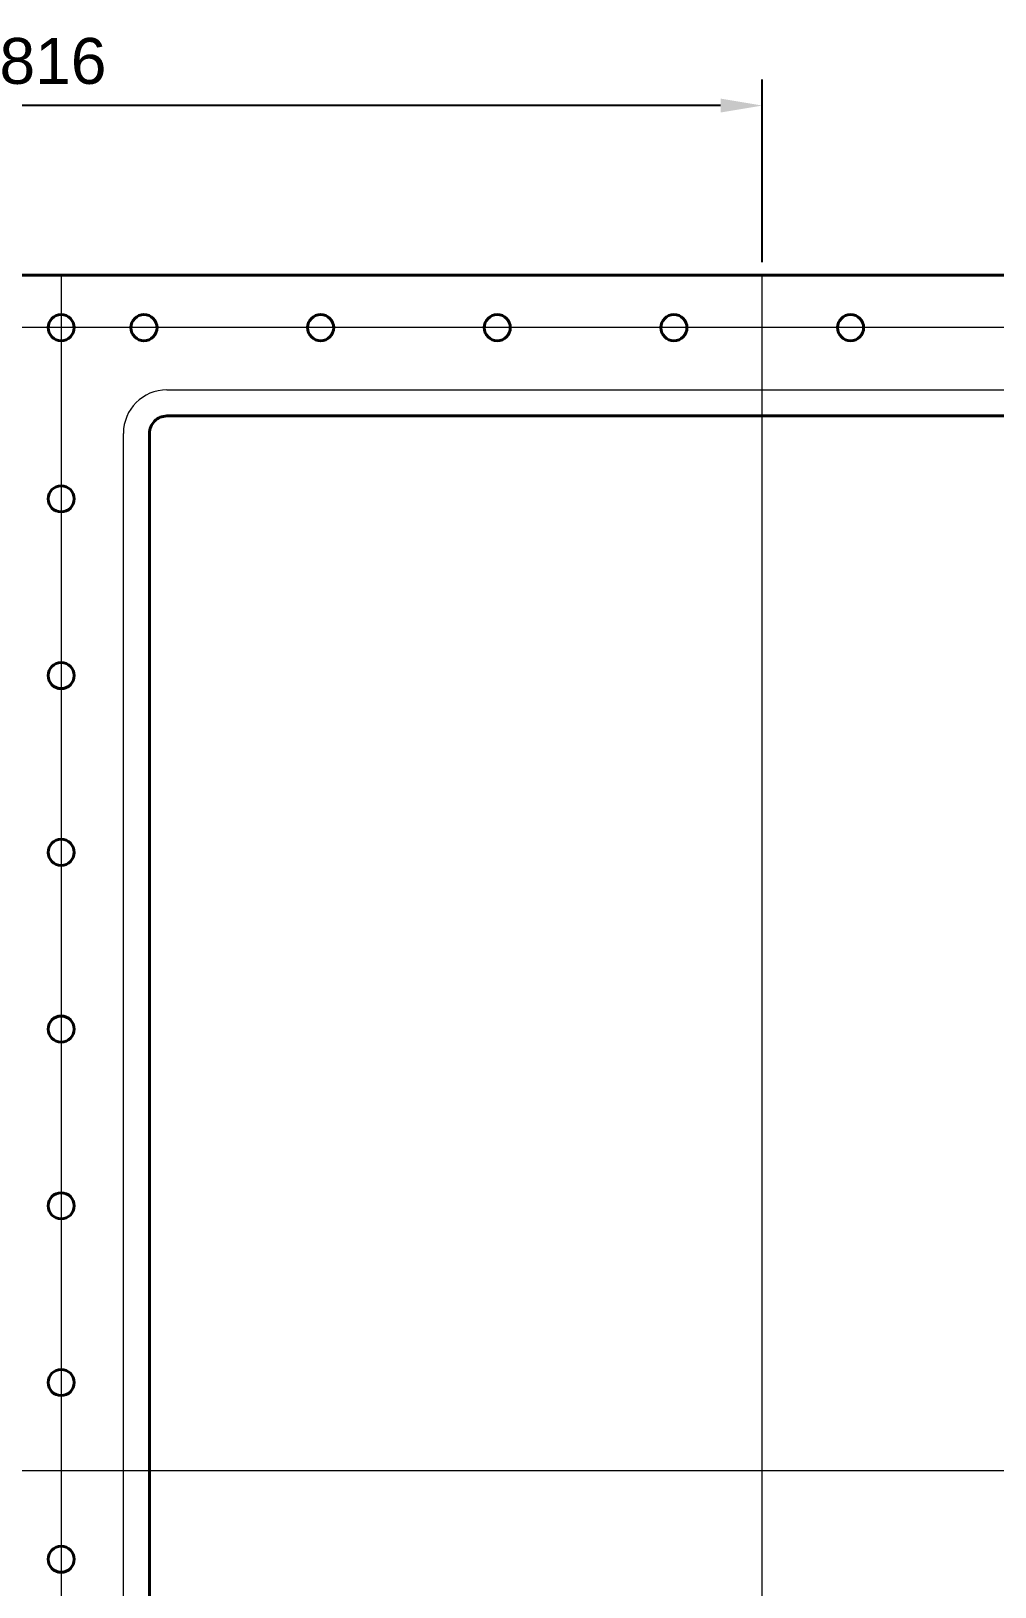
# Model space of a CAD drawing. Header units: millimetres. Extents: x 3074 to 13510, y 1436 to 24693.
# Drawn here: x 9708 to 10263, y 23671 to 24566 of the extents above; entities that cross this region are included whole.
import ezdxf

# ---------------------------------------------------------------- set-up
doc = ezdxf.new("R2010")
doc.units = ezdxf.units.MM
doc.set_wipeout_variables(frame=1)
doc.linetypes.add('CENTER', pattern=[2, 1.25, -0.25, 0.25, -0.25])
doc.layers.add('IA-ACHU', color=1, linetype='Continuous')
doc.layers.add('IA-EJES', color=4, linetype='CENTER')
doc.layers.add('IA-DIBUJO', color=3, linetype='Continuous', lineweight=40)
doc.layers.add('IA-TRAZ', color=8, linetype='Continuous', lineweight=5)
doc.styles.add('ARIAL', font='arial.ttf')
doc.dimstyles.new('COT_12', dxfattribs={"dimscale": 12, "dimtxt": 2.2, "dimasz": 2, "dimexe": 1.25, "dimexo": 0.625, "dimgap": 1, "dimtad": 1, "dimdec": 1, "dimdsep": 46, "dimtxsty": 'ARIAL', "dimcen": 2, "dimclrd": 256, "dimclre": 256, "dimclrt": 2, "dimadec": 0, "dimazin": 0, "dimtm": 1e-09, "dimtfac": 1, "dimtdec": 1, "dimtmove": 0, "dimatfit": 3, "dimfxl": 1, "dimarcsym": 0})

# ---------------------------------------------------------------- blocks, each defined once
blk = doc.blocks.new('*D42')
at = {"layer": 'Defpoints', "color": 0, "transparency": 16777216}
for p in [(9313.09, 24522.79), (10128.95, 24425.28), (9313.09, 23977.18)]:
    blk.add_point(p, dxfattribs=at)
at = {"layer": 'IA-TRAZ', "lineweight": -2, "transparency": 16777216}
for p, q in [((9313.09, 23984.68), (9313.09, 24537.79)), ((10128.95, 24432.78), (10128.95, 24537.79)), ((10104.95, 24522.79), (9337.09, 24522.79))]:
    blk.add_line(p, q, dxfattribs=at)
at = {"layer": 'IA-TRAZ', "transparency": 16777216}
for points in [[(9337.09, 24526.79), (9337.09, 24518.79), (9313.09, 24522.79)], [(10104.95, 24526.79), (10104.95, 24518.79), (10128.95, 24522.79)]]:
    blk.add_solid(points, dxfattribs=at)
at = {"layer": 'IA-TRAZ', "color": 2, "transparency": 16777216, "insert": (9721.02, 24548.27), "char_height": 26.4, "attachment_point": 5, "style": 'ARIAL'}
blk.add_mtext('816', dxfattribs=at)
blk = doc.blocks.new('A$Cea8c4245')
at = {"layer": 'IA-DIBUJO'}
for p, q in [((-594.54, 4), (-596.5, 2.87)), ((-596.5, 2.87), (-596.5, -2.87)), ((-594.54, 4), (-594.54, -4)), ((-542.53, 4), (-594.54, 4)), ((-540.56, 6.35), (-542.53, 5.22)), ((-542.53, 5.22), (-542.53, 4)), ((-542.53, 5.22), (-542.53, -5.22)), ((-540.56, 6.35), (-540.56, -6.35)), ((374.54, 6.35), (-540.56, 6.35)), ((374.54, 6.35), (374.54, -6.35)), ((376.5, 5.22), (374.54, 6.35)), ((376.5, -5.22), (376.5, 5.22)), ((-596.5, -2.87), (-594.54, -4)), ((-594.54, -4), (-542.53, -4)), ((-542.53, -4), (-542.53, -5.22)), ((-542.53, -5.22), (-540.56, -6.35)), ((-540.56, -6.35), (374.54, -6.35)), ((374.54, -6.35), (376.5, -5.22))]:
    blk.add_line(p, q, dxfattribs=at)
for centre in [(-300, 0), (-180, 0), (-60, 0), (60, 0), (180, 0), (300, 0)]:
    blk.add_circle(centre, 3.5, dxfattribs=at)
at = {"layer": 'IA-EJES', "ltscale": 5}
for p, q in [((-300, -21.81), (-300, 21.81)), ((-180, -21.81), (-180, 21.81)), ((-60, -21.81), (-60, 21.81)), ((60, -21.81), (60, 21.81)), ((180, -21.81), (180, 21.81)), ((300, -21.81), (300, 21.81)), ((-278.19, 0), (-321.81, 0)), ((-158.19, 0), (-201.81, 0)), ((-38.19, 0), (-81.81, 0)), ((81.81, 0), (38.19, 0)), ((201.81, 0), (158.19, 0)), ((321.81, 0), (278.19, 0))]:
    blk.add_line(p, q, dxfattribs=at)
blk = doc.blocks.new('A$C96986caa')
at = {"layer": 'IA-DIBUJO'}
for centre in [(-300, 0), (-180, 0), (-60, 0), (60, 0), (180, 0), (300, 0)]:
    blk.add_circle(centre, 3.5, dxfattribs=at)
at = {"layer": 'IA-EJES', "ltscale": 5}
for p, q in [((-300, 21.81), (-300, -21.81)), ((-180, 21.81), (-180, -21.81)), ((-60, 21.81), (-60, -21.81)), ((60, 21.81), (60, -21.81)), ((180, 21.81), (180, -21.81)), ((300, 21.81), (300, -21.81)), ((-278.19, 0), (-321.81, 0)), ((-158.19, 0), (-201.81, 0)), ((-38.19, 0), (-81.81, 0)), ((81.81, 0), (38.19, 0)), ((201.81, 0), (158.19, 0)), ((321.81, 0), (278.19, 0))]:
    blk.add_line(p, q, dxfattribs=at)
at = {"layer": 'IA-TRAZ'}
for p, q in [((-531.6, -6.35), (-531.6, 6.35)), ((374.47, -6.35), (374.47, 6.35))]:
    blk.add_line(p, q, dxfattribs=at)
blk.add_lwpolyline([(374.47, 6.35), (376.44, 5.22), (376.44, -5.22), (374.47, -6.35), (-531.6, -6.35), (-533.56, -5.22), (-533.56, 5.22), (-531.6, 6.35), (374.47, 6.35)], dxfattribs=at)
blk = doc.blocks.new('Hex Head Screw - 10 mm top')
at = {"color": 0, "linetype": 'Continuous'}
for p, q in [((-7.9, 4.5), (0, 9.1)), ((-7.9, -4.5), (-7.9, 4.5)), ((7.9, 4.5), (0, 9.1)), ((7.9, -4.5), (7.9, 4.5)), ((-7.9, -4.5), (0, -9.1)), ((7.9, -4.5), (0, -9.1))]:
    blk.add_line(p, q, dxfattribs=at)
blk.add_circle((0, 0), 7.87, dxfattribs=at)
blk = doc.blocks.new('A$C8bdcb2c4')
at = {"layer": 'IA-DIBUJO'}
for centre in [(-403.225, 657.225), (-355.6, 657.225), (-254, 657.225), (-152.4, 657.225), (-50.8, 657.225), (50.8, 657.225), (-403.225, 558.8), (-403.225, 457.2), (-403.225, 355.6), (-403.225, 254), (-403.225, 152.4), (-403.225, 50.8), (-403.225, -50.8)]:
    blk.add_circle(centre, 7.5, dxfattribs=at)

msp = doc.modelspace()

# ---------------------------------------------------------------- linework, layer by layer
at = {"layer": 'IA-TRAZ'}
for p, q in [((9722.51, 24296.4), (9722.51, 24298.15)), ((9722.51, 24288.39), (9722.51, 24296.4)), ((9722.51, 24286.64), (9722.51, 24288.39)), ((9722.51, 24201.4), (9722.51, 24203.15)), ((9722.51, 24193.39), (9722.51, 24201.4)), ((9722.51, 24191.64), (9722.51, 24193.39)), ((9722.51, 24127.4), (9722.51, 24129.15)), ((9722.51, 24119.39), (9722.51, 24127.4)), ((9722.51, 24117.64), (9722.51, 24119.39)), ((9722.51, 24032.4), (9722.51, 24034.15)), ((9722.51, 24024.39), (9722.51, 24032.4)), ((9722.51, 24022.64), (9722.51, 24024.39)), ((9722.51, 23958.4), (9722.51, 23960.15)), ((9722.51, 23950.39), (9722.51, 23958.4)), ((9722.51, 23948.64), (9722.51, 23950.39)), ((9722.51, 23863.4), (9722.51, 23865.15)), ((9722.51, 23855.39), (9722.51, 23863.4)), ((9722.51, 23853.64), (9722.51, 23855.39)), ((9722.51, 23789.4), (9722.51, 23791.15)), ((9722.51, 23781.39), (9722.51, 23789.4)), ((9722.51, 23779.64), (9722.51, 23781.39)), ((9722.51, 23694.4), (9722.51, 23696.15)), ((9722.51, 23686.39), (9722.51, 23694.4)), ((9722.51, 23684.64), (9722.51, 23686.39))]:
    msp.add_line(p, q, dxfattribs=at)
for centre, radius, start, end in [((9725.81, 24298.15), 3.3, 148.05067, 211.94933), ((9738.81, 24292.39), 16.3, 165.77375, 194.22625), ((9725.81, 24286.64), 3.3, 148.05067, 211.94933), ((9725.81, 24203.15), 3.3, 148.05067, 211.94933), ((9738.81, 24197.39), 16.3, 165.77375, 194.22625), ((9725.81, 24191.64), 3.3, 148.05067, 211.94933), ((9725.81, 24129.15), 3.3, 148.05067, 211.94933), ((9738.81, 24123.39), 16.3, 165.77375, 194.22625), ((9725.81, 24117.64), 3.3, 148.05067, 211.94933), ((9725.81, 24034.15), 3.3, 148.05067, 211.94933), ((9738.81, 24028.39), 16.3, 165.77375, 194.22625), ((9725.81, 24022.64), 3.3, 148.05067, 211.94933), ((9725.81, 23960.15), 3.3, 148.05067, 211.94933), ((9738.81, 23954.39), 16.3, 165.77375, 194.22625), ((9725.81, 23948.64), 3.3, 148.05067, 211.94933), ((9725.81, 23865.15), 3.3, 148.05067, 211.94933), ((9738.81, 23859.39), 16.3, 165.77375, 194.22625), ((9725.81, 23853.64), 3.3, 148.05067, 211.94933), ((9725.81, 23791.15), 3.3, 148.05067, 211.94933), ((9738.81, 23785.39), 16.3, 165.77375, 194.22625), ((9725.81, 23779.64), 3.3, 148.05067, 211.94933), ((9725.81, 23696.15), 3.3, 148.05067, 211.94933), ((9738.81, 23690.39), 16.3, 165.77375, 194.22625), ((9725.81, 23684.64), 3.3, 148.05067, 211.94933)]:
    msp.add_arc(centre, radius, start, end, dxfattribs=at)

# ---------------------------------------------------------------- block references
msp.add_blockref('A$Cea8c4245', (10128.95, 23906.89), dxfattribs=at)

# ---------------------------------------------------------------- wipeouts: each hides what was drawn before it
for points in [[(9729.51, 24185.89), (9741.51, 24185.89), (9741.51, 24208.39), (9761.51, 24208.39), (9761.51, 24212.8), (9762.55, 24213.66), (9762.93, 24214.76), (9762.93, 24224.89), (9782.51, 24224.89), (9782.51, 24264.89), (9762.93, 24264.89), (9762.93, 24275.03), (9762.38, 24276.31), (9761.51, 24276.99), (9761.51, 24281.39), (9741.51, 24281.39), (9741.51, 24303.89), (9729.51, 24303.89)], [(9729.51, 24016.89), (9741.51, 24016.89), (9741.51, 24039.39), (9761.51, 24039.39), (9761.51, 24043.8), (9762.55, 24044.66), (9762.93, 24045.76), (9762.93, 24055.89), (9782.51, 24055.89), (9782.51, 24095.89), (9762.93, 24095.89), (9762.93, 24106.03), (9762.38, 24107.31), (9761.51, 24107.99), (9761.51, 24112.39), (9741.51, 24112.39), (9741.51, 24134.89), (9729.51, 24134.89)], [(9729.51, 23678.89), (9741.51, 23678.89), (9741.51, 23701.39), (9761.51, 23701.39), (9761.51, 23705.8), (9762.55, 23706.66), (9762.93, 23707.76), (9762.93, 23717.89), (9782.51, 23717.89), (9782.51, 23757.89), (9762.93, 23757.89), (9762.93, 23768.03), (9762.38, 23769.31), (9761.51, 23769.99), (9761.51, 23774.39), (9741.51, 23774.39), (9741.51, 23796.89), (9729.51, 23796.89)]]:
    msp.add_wipeout(points)

# ---------------------------------------------------------------- next in the draw order: hatches: boundary and pattern name
at = {"layer": 'IA-ACHU'}
h = msp.add_hatch(dxfattribs=at)
h.set_pattern_fill('ANSI31', color=256, angle=90)
h.set_pattern_definition([(135, (9796.682, 21954.1955), (-2.245064, -2.245064), [])])
h.paths.add_polyline_path([(9741.51, 24281.39), (9741.51, 24287.89), (9729.51, 24287.89), (9729.51, 24255.39), (9734.22, 24255.38), (9734.22, 24257.74), (9741.5, 24257.74), (9741.5, 24255.4), (9759.4, 24255.4), (9759.4, 24269.89), (9759.4, 24276.99), (9761.51, 24276.99), (9761.51, 24281.39)])
h.paths.add_polyline_path([(9762.93, 24264.89), (9762.93, 24255.4), (9782.51, 24255.39), (9782.51, 24264.89)])
h.paths.add_polyline_path([(9762.93, 24234.39), (9762.93, 24224.89), (9782.51, 24224.89), (9782.51, 24234.39)])
h.paths.add_polyline_path([(9741.5, 24234.38), (9741.5, 24232.04), (9734.22, 24232.04), (9734.22, 24234.38), (9729.51, 24234.39), (9729.51, 24201.89), (9741.51, 24201.89), (9741.51, 24208.39), (9761.51, 24208.39), (9761.51, 24212.8), (9759.4, 24212.8), (9759.4, 24219.89), (9759.4, 24234.39)])
h.paths.add_polyline_path([(9729.51, 24192.89), (9729.51, 24185.89), (9741.51, 24185.89), (9741.51, 24192.89)])
h.paths.add_polyline_path([(9729.51, 24303.89), (9729.51, 24296.89), (9741.51, 24296.89), (9741.51, 24303.89)])
h = msp.add_hatch(dxfattribs=at)
h.set_pattern_fill('ANSI31', color=256, angle=90)
h.set_pattern_definition([(135, (9796.682, 21785.1955), (-2.245064, -2.245064), [])])
h.paths.add_polyline_path([(9741.51, 24112.39), (9741.51, 24118.89), (9729.51, 24118.89), (9729.51, 24086.39), (9734.22, 24086.38), (9734.22, 24088.74), (9741.5, 24088.74), (9741.5, 24086.4), (9759.4, 24086.4), (9759.4, 24100.89), (9759.4, 24107.99), (9761.51, 24107.99), (9761.51, 24112.39)])
h.paths.add_polyline_path([(9762.93, 24095.89), (9762.93, 24086.4), (9782.51, 24086.39), (9782.51, 24095.89)])
h.paths.add_polyline_path([(9762.93, 24065.39), (9762.93, 24055.89), (9782.51, 24055.89), (9782.51, 24065.39)])
h.paths.add_polyline_path([(9741.5, 24065.38), (9741.5, 24063.04), (9734.22, 24063.04), (9734.22, 24065.38), (9729.51, 24065.39), (9729.51, 24032.89), (9741.51, 24032.89), (9741.51, 24039.39), (9761.51, 24039.39), (9761.51, 24043.8), (9759.4, 24043.8), (9759.4, 24050.89), (9759.4, 24065.39)])
h.paths.add_polyline_path([(9729.51, 24023.89), (9729.51, 24016.89), (9741.51, 24016.89), (9741.51, 24023.89)])
h.paths.add_polyline_path([(9729.51, 24134.89), (9729.51, 24127.89), (9741.51, 24127.89), (9741.51, 24134.89)])
h = msp.add_hatch(dxfattribs=at)
h.set_pattern_fill('ANSI31', color=256, angle=90)
h.set_pattern_definition([(135, (9796.682, 21447.1955), (-2.245064, -2.245064), [])])
h.paths.add_polyline_path([(9741.51, 23774.39), (9741.51, 23780.89), (9729.51, 23780.89), (9729.51, 23748.39), (9734.22, 23748.38), (9734.22, 23750.74), (9741.5, 23750.74), (9741.5, 23748.4), (9759.4, 23748.4), (9759.4, 23762.89), (9759.4, 23769.99), (9761.51, 23769.99), (9761.51, 23774.39)])
h.paths.add_polyline_path([(9762.93, 23757.89), (9762.93, 23748.4), (9782.51, 23748.39), (9782.51, 23757.89)])
h.paths.add_polyline_path([(9762.93, 23727.39), (9762.93, 23717.89), (9782.51, 23717.89), (9782.51, 23727.39)])
h.paths.add_polyline_path([(9741.5, 23727.38), (9741.5, 23725.04), (9734.22, 23725.04), (9734.22, 23727.38), (9729.51, 23727.39), (9729.51, 23694.89), (9741.51, 23694.89), (9741.51, 23701.39), (9761.51, 23701.39), (9761.51, 23705.8), (9759.4, 23705.8), (9759.4, 23712.89), (9759.4, 23727.39)])
h.paths.add_polyline_path([(9729.51, 23685.89), (9729.51, 23678.89), (9741.51, 23678.89), (9741.51, 23685.89)])
h.paths.add_polyline_path([(9729.51, 23796.89), (9729.51, 23789.89), (9741.51, 23789.89), (9741.51, 23796.89)])

# ---------------------------------------------------------------- next in the draw order: linework, layer by layer
at = {"layer": 'IA-DIBUJO'}
for p, q in [((9729.51, 24185.89), (9729.51, 24303.89)), ((9729.51, 24303.89), (9741.51, 24303.89)), ((9741.51, 24303.89), (9741.51, 24281.39)), ((9741.51, 24296.89), (9729.51, 24296.89)), ((9729.51, 24287.89), (9741.51, 24287.89)), ((9761.51, 24281.39), (9741.51, 24281.39)), ((9759.4, 24269.89), (9759.4, 24276.99)), ((9761.51, 24276.99), (9759.4, 24276.99)), ((9761.51, 24281.39), (9761.51, 24276.99)), ((9761.51, 24269.89), (9759.4, 24269.89)), ((9761.51, 24264.89), (9761.51, 24269.89)), ((9782.51, 24264.89), (9761.51, 24264.89)), ((9782.51, 24264.89), (9782.51, 24224.89)), ((9761.51, 24219.89), (9759.4, 24219.89)), ((9759.4, 24219.89), (9759.4, 24212.8)), ((9782.51, 24224.89), (9761.51, 24224.89)), ((9761.51, 24224.89), (9761.51, 24219.89)), ((9761.51, 24212.8), (9759.4, 24212.8)), ((9761.51, 24208.39), (9761.51, 24212.8)), ((9741.51, 24185.89), (9741.51, 24208.39)), ((9761.51, 24208.39), (9741.51, 24208.39)), ((9729.51, 24201.89), (9741.51, 24201.89)), ((9741.51, 24192.89), (9729.51, 24192.89)), ((9729.51, 24185.89), (9741.51, 24185.89)), ((9729.51, 24016.89), (9729.51, 24134.89)), ((9729.51, 24134.89), (9741.51, 24134.89)), ((9741.51, 24134.89), (9741.51, 24112.39)), ((9741.51, 24127.89), (9729.51, 24127.89)), ((9729.51, 24118.89), (9741.51, 24118.89)), ((9761.51, 24112.39), (9741.51, 24112.39)), ((9759.4, 24100.89), (9759.4, 24107.99)), ((9761.51, 24107.99), (9759.4, 24107.99)), ((9761.51, 24112.39), (9761.51, 24107.99)), ((9761.51, 24100.89), (9759.4, 24100.89)), ((9761.51, 24095.89), (9761.51, 24100.89)), ((9782.51, 24095.89), (9761.51, 24095.89)), ((9782.51, 24095.89), (9782.51, 24055.89)), ((9761.51, 24050.89), (9759.4, 24050.89)), ((9759.4, 24050.89), (9759.4, 24043.8)), ((9782.51, 24055.89), (9761.51, 24055.89)), ((9761.51, 24055.89), (9761.51, 24050.89)), ((9761.51, 24043.8), (9759.4, 24043.8)), ((9761.51, 24039.39), (9761.51, 24043.8)), ((9729.51, 24032.89), (9741.51, 24032.89)), ((9741.51, 24016.89), (9741.51, 24039.39)), ((9761.51, 24039.39), (9741.51, 24039.39)), ((9741.51, 24023.89), (9729.51, 24023.89)), ((9729.51, 24016.89), (9741.51, 24016.89)), ((9729.51, 23678.89), (9729.51, 23796.89)), ((9729.51, 23796.89), (9741.51, 23796.89)), ((9741.51, 23796.89), (9741.51, 23774.39)), ((9741.51, 23789.89), (9729.51, 23789.89)), ((9729.51, 23780.89), (9741.51, 23780.89)), ((9761.51, 23774.39), (9741.51, 23774.39)), ((9761.51, 23774.39), (9761.51, 23769.99)), ((9759.4, 23762.89), (9759.4, 23769.99)), ((9761.51, 23769.99), (9759.4, 23769.99)), ((9761.51, 23762.89), (9759.4, 23762.89)), ((9761.51, 23757.89), (9761.51, 23762.89)), ((9782.51, 23757.89), (9761.51, 23757.89)), ((9782.51, 23757.89), (9782.51, 23717.89)), ((9761.51, 23712.89), (9759.4, 23712.89)), ((9759.4, 23712.89), (9759.4, 23705.8)), ((9782.51, 23717.89), (9761.51, 23717.89)), ((9761.51, 23717.89), (9761.51, 23712.89)), ((9741.51, 23678.89), (9741.51, 23701.39)), ((9761.51, 23701.39), (9741.51, 23701.39)), ((9761.51, 23705.8), (9759.4, 23705.8)), ((9761.51, 23701.39), (9761.51, 23705.8)), ((9729.51, 23694.89), (9741.51, 23694.89)), ((9741.51, 23685.89), (9729.51, 23685.89)), ((9729.51, 23678.89), (9741.51, 23678.89))]:
    msp.add_line(p, q, dxfattribs=at)
for points in [[(9729.51, 24255.39), (9734.22, 24255.38), (9734.22, 24257.74), (9741.5, 24257.74), (9741.5, 24255.4), (9782.51, 24255.39)], [(9729.51, 24234.39), (9734.22, 24234.38), (9734.22, 24232.04), (9741.5, 24232.04), (9741.5, 24234.38), (9782.51, 24234.39)], [(9729.51, 24086.39), (9734.22, 24086.38), (9734.22, 24088.74), (9741.5, 24088.74), (9741.5, 24086.4), (9782.51, 24086.39)], [(9729.51, 24065.39), (9734.22, 24065.38), (9734.22, 24063.04), (9741.5, 24063.04), (9741.5, 24065.38), (9782.51, 24065.39)], [(9729.51, 23748.39), (9734.22, 23748.38), (9734.22, 23750.74), (9741.5, 23750.74), (9741.5, 23748.4), (9782.51, 23748.39)], [(9729.51, 23727.39), (9734.22, 23727.38), (9734.22, 23725.04), (9741.5, 23725.04), (9741.5, 23727.38), (9782.51, 23727.39)]]:
    msp.add_lwpolyline(points, dxfattribs=at)
at = {"layer": 'IA-EJES', "ltscale": 5}
for p, q in [((9717.28, 24292.39), (9763.67, 24292.39)), ((9724.91, 24292.39), (9752.31, 24292.39)), ((9717.28, 24197.39), (9763.67, 24197.39)), ((9726.02, 24197.39), (9751.47, 24197.39)), ((9717.28, 24123.39), (9763.67, 24123.39)), ((9724.91, 24123.39), (9752.31, 24123.39)), ((9717.28, 24028.39), (9763.67, 24028.39)), ((9726.02, 24028.39), (9751.47, 24028.39)), ((9717.28, 23785.39), (9763.67, 23785.39)), ((9724.91, 23785.39), (9752.31, 23785.39)), ((9717.28, 23690.39), (9763.67, 23690.39)), ((9726.02, 23690.39), (9751.47, 23690.39))]:
    msp.add_line(p, q, dxfattribs=at)
at = {"layer": 'IA-EJES', "linetype": 'CENTER', "ltscale": 5}
for p, q in [((9741.51, 24292.39), (9763.67, 24292.39)), ((9741.51, 24197.39), (9763.67, 24197.39)), ((9741.51, 24123.39), (9763.67, 24123.39)), ((9741.51, 24028.39), (9763.67, 24028.39)), ((9741.51, 23785.39), (9763.67, 23785.39)), ((9741.51, 23690.39), (9763.67, 23690.39))]:
    msp.add_line(p, q, dxfattribs=at)
at = {"layer": 'IA-TRAZ'}
for p, q in [((9727.51, 24284.39), (9727.51, 24300.39)), ((9727.51, 24300.39), (9729.51, 24300.39)), ((9729.51, 24300.39), (9729.51, 24284.39)), ((9722.51, 24296.4), (9727.51, 24296.4)), ((9723.01, 24299.89), (9727.51, 24299.89)), ((9727.51, 24299.89), (9727.51, 24284.89)), ((9727.51, 24296.39), (9757.51, 24296.39)), ((9731.51, 24288.39), (9731.51, 24296.39)), ((9731.54, 24288.39), (9731.54, 24296.39)), ((9731.54, 24295.39), (9758.51, 24295.39)), ((9757.51, 24288.39), (9757.51, 24296.39)), ((9758.51, 24295.39), (9757.51, 24296.39)), ((9758.51, 24289.39), (9758.51, 24295.39)), ((9722.51, 24288.39), (9727.51, 24288.39)), ((9723.01, 24284.89), (9727.51, 24284.89)), ((9727.51, 24288.39), (9757.51, 24288.39)), ((9729.51, 24284.39), (9727.51, 24284.39)), ((9731.54, 24289.39), (9758.51, 24289.39)), ((9757.51, 24288.39), (9758.51, 24289.39)), ((9723.01, 24204.89), (9727.51, 24204.89)), ((9727.51, 24189.39), (9727.51, 24205.39)), ((9727.51, 24205.39), (9729.51, 24205.39)), ((9727.51, 24204.89), (9727.51, 24189.89)), ((9729.51, 24205.39), (9729.51, 24189.39)), ((9722.51, 24201.4), (9727.51, 24201.4)), ((9722.51, 24193.39), (9727.51, 24193.39)), ((9727.51, 24201.39), (9757.51, 24201.39)), ((9727.51, 24193.39), (9757.51, 24193.39)), ((9731.51, 24193.39), (9731.51, 24201.39)), ((9731.54, 24193.39), (9731.54, 24201.39)), ((9731.54, 24200.39), (9758.51, 24200.39)), ((9731.54, 24194.39), (9758.51, 24194.39)), ((9757.51, 24193.39), (9757.51, 24201.39)), ((9758.51, 24200.39), (9757.51, 24201.39)), ((9757.51, 24193.39), (9758.51, 24194.39)), ((9758.51, 24194.39), (9758.51, 24200.39)), ((9723.01, 24189.89), (9727.51, 24189.89)), ((9729.51, 24189.39), (9727.51, 24189.39)), ((9723.01, 24130.89), (9727.51, 24130.89)), ((9727.51, 24115.39), (9727.51, 24131.39)), ((9727.51, 24131.39), (9729.51, 24131.39)), ((9727.51, 24130.89), (9727.51, 24115.89)), ((9729.51, 24131.39), (9729.51, 24115.39)), ((9722.51, 24127.4), (9727.51, 24127.4)), ((9727.51, 24127.39), (9757.51, 24127.39)), ((9731.51, 24119.39), (9731.51, 24127.39)), ((9731.54, 24119.39), (9731.54, 24127.39)), ((9731.54, 24126.39), (9758.51, 24126.39)), ((9757.51, 24119.39), (9757.51, 24127.39)), ((9758.51, 24126.39), (9757.51, 24127.39)), ((9758.51, 24120.39), (9758.51, 24126.39)), ((9722.51, 24119.39), (9727.51, 24119.39)), ((9723.01, 24115.89), (9727.51, 24115.89)), ((9727.51, 24119.39), (9757.51, 24119.39)), ((9729.51, 24115.39), (9727.51, 24115.39)), ((9731.54, 24120.39), (9758.51, 24120.39)), ((9757.51, 24119.39), (9758.51, 24120.39)), ((9722.51, 24032.4), (9727.51, 24032.4)), ((9723.01, 24035.89), (9727.51, 24035.89)), ((9727.51, 24020.39), (9727.51, 24036.39)), ((9727.51, 24036.39), (9729.51, 24036.39)), ((9727.51, 24035.89), (9727.51, 24020.89)), ((9727.51, 24032.39), (9757.51, 24032.39)), ((9729.51, 24036.39), (9729.51, 24020.39)), ((9731.51, 24024.39), (9731.51, 24032.39)), ((9731.54, 24024.39), (9731.54, 24032.39)), ((9757.51, 24024.39), (9757.51, 24032.39)), ((9758.51, 24031.39), (9757.51, 24032.39)), ((9722.51, 24024.39), (9727.51, 24024.39)), ((9727.51, 24024.39), (9757.51, 24024.39)), ((9731.54, 24031.39), (9758.51, 24031.39)), ((9731.54, 24025.39), (9758.51, 24025.39)), ((9757.51, 24024.39), (9758.51, 24025.39)), ((9758.51, 24025.39), (9758.51, 24031.39)), ((9723.01, 24020.89), (9727.51, 24020.89)), ((9729.51, 24020.39), (9727.51, 24020.39)), ((9723.01, 23792.89), (9727.51, 23792.89)), ((9727.51, 23777.39), (9727.51, 23793.39)), ((9727.51, 23793.39), (9729.51, 23793.39)), ((9727.51, 23792.89), (9727.51, 23777.89)), ((9729.51, 23793.39), (9729.51, 23777.39)), ((9722.51, 23789.4), (9727.51, 23789.4)), ((9727.51, 23789.39), (9757.51, 23789.39)), ((9731.51, 23781.39), (9731.51, 23789.39)), ((9731.54, 23781.39), (9731.54, 23789.39)), ((9731.54, 23788.39), (9758.51, 23788.39)), ((9731.54, 23782.39), (9758.51, 23782.39)), ((9757.51, 23781.39), (9757.51, 23789.39)), ((9758.51, 23788.39), (9757.51, 23789.39)), ((9757.51, 23781.39), (9758.51, 23782.39)), ((9758.51, 23782.39), (9758.51, 23788.39)), ((9722.51, 23781.39), (9727.51, 23781.39)), ((9723.01, 23777.89), (9727.51, 23777.89)), ((9727.51, 23781.39), (9757.51, 23781.39)), ((9729.51, 23777.39), (9727.51, 23777.39)), ((9722.51, 23694.4), (9727.51, 23694.4)), ((9723.01, 23697.89), (9727.51, 23697.89)), ((9727.51, 23682.39), (9727.51, 23698.39)), ((9727.51, 23698.39), (9729.51, 23698.39)), ((9727.51, 23697.89), (9727.51, 23682.89)), ((9727.51, 23694.39), (9757.51, 23694.39)), ((9729.51, 23698.39), (9729.51, 23682.39)), ((9731.51, 23686.39), (9731.51, 23694.39)), ((9731.54, 23686.39), (9731.54, 23694.39)), ((9731.54, 23693.39), (9758.51, 23693.39)), ((9757.51, 23686.39), (9757.51, 23694.39)), ((9758.51, 23693.39), (9757.51, 23694.39)), ((9758.51, 23687.39), (9758.51, 23693.39)), ((9722.51, 23686.39), (9727.51, 23686.39)), ((9727.51, 23686.39), (9757.51, 23686.39)), ((9731.54, 23687.39), (9758.51, 23687.39)), ((9757.51, 23686.39), (9758.51, 23687.39)), ((9723.01, 23682.89), (9727.51, 23682.89)), ((9729.51, 23682.39), (9727.51, 23682.39))]:
    msp.add_line(p, q, dxfattribs=at)
at = {"layer": 'IA-TRAZ', "ltscale": 20}
for p, q in [((9741.51, 24296.39), (9757.51, 24296.39)), ((9741.51, 24295.39), (9758.51, 24295.39)), ((9757.51, 24296.39), (9757.51, 24288.39)), ((9757.51, 24296.39), (9758.51, 24295.39)), ((9758.51, 24295.39), (9758.51, 24289.39)), ((9741.51, 24289.39), (9758.51, 24289.39)), ((9741.51, 24288.39), (9757.51, 24288.39)), ((9758.51, 24289.39), (9757.51, 24288.39)), ((9741.51, 24127.39), (9757.51, 24127.39)), ((9741.51, 24126.39), (9758.51, 24126.39)), ((9757.51, 24127.39), (9757.51, 24119.39)), ((9757.51, 24127.39), (9758.51, 24126.39)), ((9758.51, 24126.39), (9758.51, 24120.39)), ((9741.51, 24120.39), (9758.51, 24120.39)), ((9741.51, 24119.39), (9757.51, 24119.39)), ((9758.51, 24120.39), (9757.51, 24119.39))]:
    msp.add_line(p, q, dxfattribs=at)
at = {"layer": 'IA-TRAZ', "ltscale": 10}
for p, q in [((9762.93, 24214.76), (9762.93, 24275.03)), ((9759.4, 24219.89), (9759.4, 24269.89)), ((9734.33, 24233.81), (9734.33, 24255.98)), ((9737.86, 24233.81), (9737.86, 24255.98)), ((9741.39, 24233.81), (9741.39, 24255.98)), ((9741.51, 24201.39), (9757.51, 24201.39)), ((9741.51, 24200.39), (9758.51, 24200.39)), ((9741.51, 24194.39), (9758.51, 24194.39)), ((9741.51, 24193.39), (9757.51, 24193.39)), ((9757.51, 24193.39), (9757.51, 24201.39)), ((9758.51, 24200.39), (9757.51, 24201.39)), ((9757.51, 24193.39), (9758.51, 24194.39)), ((9758.51, 24194.39), (9758.51, 24200.39)), ((9762.93, 24045.76), (9762.93, 24106.03)), ((9759.4, 24050.89), (9759.4, 24100.89)), ((9734.33, 24064.81), (9734.33, 24086.98)), ((9737.86, 24064.81), (9737.86, 24086.98)), ((9741.39, 24064.81), (9741.39, 24086.98)), ((9762.93, 23707.76), (9762.93, 23768.03)), ((9759.4, 23712.89), (9759.4, 23762.89)), ((9734.33, 23726.81), (9734.33, 23748.98)), ((9737.86, 23726.81), (9737.86, 23748.98)), ((9741.39, 23726.81), (9741.39, 23748.98))]:
    msp.add_line(p, q, dxfattribs=at)
at = {"layer": 'IA-TRAZ', "linetype": 'Continuous'}
for p, q in [((9780.49, 24264.89), (9780.51, 24264.91)), ((9780.49, 24224.89), (9780.51, 24224.88)), ((9780.49, 24095.89), (9780.51, 24095.91)), ((9780.49, 24055.89), (9780.51, 24055.88)), ((9780.49, 23757.89), (9780.51, 23757.91)), ((9780.49, 23717.89), (9780.51, 23717.88))]:
    msp.add_line(p, q, dxfattribs=at)
at = {"layer": 'IA-TRAZ', "ltscale": 15}
for p, q in [((9741.51, 24032.39), (9757.51, 24032.39)), ((9757.51, 24024.39), (9757.51, 24032.39)), ((9758.51, 24031.39), (9757.51, 24032.39)), ((9741.51, 24031.39), (9758.51, 24031.39)), ((9741.51, 24025.39), (9758.51, 24025.39)), ((9741.51, 24024.39), (9757.51, 24024.39)), ((9757.51, 24024.39), (9758.51, 24025.39)), ((9758.51, 24025.39), (9758.51, 24031.39)), ((9741.51, 23789.39), (9757.51, 23789.39)), ((9741.51, 23788.39), (9758.51, 23788.39)), ((9741.51, 23782.39), (9758.51, 23782.39)), ((9757.51, 23789.39), (9757.51, 23781.39)), ((9757.51, 23789.39), (9758.51, 23788.39)), ((9758.51, 23782.39), (9757.51, 23781.39)), ((9758.51, 23788.39), (9758.51, 23782.39)), ((9741.51, 23781.39), (9757.51, 23781.39)), ((9741.51, 23694.39), (9757.51, 23694.39)), ((9741.51, 23693.39), (9758.51, 23693.39)), ((9757.51, 23686.39), (9757.51, 23694.39)), ((9758.51, 23693.39), (9757.51, 23694.39)), ((9758.51, 23687.39), (9758.51, 23693.39)), ((9741.51, 23687.39), (9758.51, 23687.39)), ((9741.51, 23686.39), (9757.51, 23686.39)), ((9757.51, 23686.39), (9758.51, 23687.39))]:
    msp.add_line(p, q, dxfattribs=at)
at = {"layer": 'IA-TRAZ', "ltscale": 5}
for centre in [(9761.17, 24275.03), (9761.17, 24271.85), (9736.1, 24255.98), (9739.63, 24255.98), (9736.1, 24233.81), (9739.63, 24233.81), (9761.17, 24217.93), (9761.17, 24214.76), (9761.17, 24106.03), (9761.17, 24102.85), (9736.1, 24086.98), (9739.63, 24086.98), (9736.1, 24064.81), (9739.63, 24064.81), (9761.17, 24048.93), (9761.17, 24045.76), (9761.17, 23768.03), (9761.17, 23764.85), (9736.1, 23748.98), (9739.63, 23748.98), (9736.1, 23726.81), (9739.63, 23726.81), (9761.17, 23710.93), (9761.17, 23707.76)]:
    msp.add_circle(centre, 1.76, dxfattribs=at)

# ---------------------------------------------------------------- next in the draw order: block references
at = {"layer": 'IA-TRAZ'}
for p in [(10128.95, 24244.89), (10128.95, 24075.89), (10128.95, 23737.89)]:
    msp.add_blockref('A$C96986caa', p, dxfattribs=at)

# ---------------------------------------------------------------- next in the draw order: wipeouts: each hides what was drawn before it
msp.add_wipeout([(9729.51, 23847.89), (9741.51, 23847.89), (9741.51, 23870.39), (9761.51, 23870.39), (9761.51, 23874.8), (9762.55, 23875.66), (9762.93, 23876.76), (9762.93, 23886.89), (9782.51, 23886.89), (9782.51, 23926.89), (9762.93, 23926.89), (9762.93, 23937.03), (9762.38, 23938.31), (9761.51, 23938.99), (9761.51, 23943.39), (9741.51, 23943.39), (9741.51, 23965.89), (9729.51, 23965.89)])

# ---------------------------------------------------------------- next in the draw order: hatches: boundary and pattern name
at = {"layer": 'IA-ACHU'}
h = msp.add_hatch(dxfattribs=at)
h.set_pattern_fill('ANSI31', color=256, angle=90)
h.set_pattern_definition([(135, (9796.682, 21616.1955), (-2.245064, -2.245064), [])])
h.paths.add_polyline_path([(9741.51, 23943.39), (9741.51, 23949.89), (9729.51, 23949.89), (9729.51, 23917.39), (9734.22, 23917.38), (9734.22, 23919.74), (9741.5, 23919.74), (9741.5, 23917.4), (9759.4, 23917.4), (9759.4, 23931.89), (9759.4, 23938.99), (9761.51, 23938.99), (9761.51, 23943.39)])
h.paths.add_polyline_path([(9762.93, 23926.89), (9762.93, 23917.4), (9782.51, 23917.39), (9782.51, 23926.89)])
h.paths.add_polyline_path([(9762.93, 23896.39), (9762.93, 23886.89), (9782.51, 23886.89), (9782.51, 23896.39)])
h.paths.add_polyline_path([(9741.5, 23896.38), (9741.5, 23894.04), (9734.22, 23894.04), (9734.22, 23896.38), (9729.51, 23896.39), (9729.51, 23863.89), (9741.51, 23863.89), (9741.51, 23870.39), (9761.51, 23870.39), (9761.51, 23874.8), (9759.4, 23874.8), (9759.4, 23881.89), (9759.4, 23896.39)])
h.paths.add_polyline_path([(9729.51, 23854.89), (9729.51, 23847.89), (9741.51, 23847.89), (9741.51, 23854.89)])
h.paths.add_polyline_path([(9729.51, 23965.89), (9729.51, 23958.89), (9741.51, 23958.89), (9741.51, 23965.89)])

# ---------------------------------------------------------------- next in the draw order: linework, layer by layer
at = {"layer": 'IA-DIBUJO'}
for p, q in [((9729.51, 23847.89), (9729.51, 23965.89)), ((9729.51, 23965.89), (9741.51, 23965.89)), ((9741.51, 23965.89), (9741.51, 23943.39)), ((9741.51, 23958.89), (9729.51, 23958.89)), ((9729.51, 23949.89), (9741.51, 23949.89)), ((9761.51, 23943.39), (9741.51, 23943.39)), ((9761.51, 23943.39), (9761.51, 23938.99)), ((9759.4, 23931.89), (9759.4, 23938.99)), ((9761.51, 23938.99), (9759.4, 23938.99)), ((9761.51, 23931.89), (9759.4, 23931.89)), ((9761.51, 23926.89), (9761.51, 23931.89)), ((9782.51, 23926.89), (9761.51, 23926.89)), ((9782.51, 23926.89), (9782.51, 23886.89)), ((9761.51, 23881.89), (9759.4, 23881.89)), ((9759.4, 23881.89), (9759.4, 23874.8)), ((9782.51, 23886.89), (9761.51, 23886.89)), ((9761.51, 23886.89), (9761.51, 23881.89)), ((9761.51, 23874.8), (9759.4, 23874.8)), ((9761.51, 23870.39), (9761.51, 23874.8)), ((9729.51, 23863.89), (9741.51, 23863.89)), ((9741.51, 23847.89), (9741.51, 23870.39)), ((9761.51, 23870.39), (9741.51, 23870.39)), ((9741.51, 23854.89), (9729.51, 23854.89)), ((9729.51, 23847.89), (9741.51, 23847.89))]:
    msp.add_line(p, q, dxfattribs=at)
for points in [[(9729.51, 23917.39), (9734.22, 23917.38), (9734.22, 23919.74), (9741.5, 23919.74), (9741.5, 23917.4), (9782.51, 23917.39)], [(9729.51, 23896.39), (9734.22, 23896.38), (9734.22, 23894.04), (9741.5, 23894.04), (9741.5, 23896.38), (9782.51, 23896.39)]]:
    msp.add_lwpolyline(points, dxfattribs=at)
at = {"layer": 'IA-EJES', "ltscale": 5}
for p, q in [((9717.28, 23954.39), (9763.67, 23954.39)), ((9724.91, 23954.39), (9752.31, 23954.39)), ((9717.28, 23859.39), (9763.67, 23859.39)), ((9726.02, 23859.39), (9751.47, 23859.39))]:
    msp.add_line(p, q, dxfattribs=at)
at = {"layer": 'IA-EJES', "linetype": 'CENTER', "ltscale": 5}
for p, q in [((9741.51, 23954.39), (9763.67, 23954.39)), ((9741.51, 23859.39), (9763.67, 23859.39))]:
    msp.add_line(p, q, dxfattribs=at)
at = {"layer": 'IA-TRAZ'}
for p, q in [((9723.01, 23961.89), (9727.51, 23961.89)), ((9727.51, 23946.39), (9727.51, 23962.39)), ((9727.51, 23962.39), (9729.51, 23962.39)), ((9727.51, 23961.89), (9727.51, 23946.89)), ((9729.51, 23962.39), (9729.51, 23946.39)), ((9722.51, 23958.4), (9727.51, 23958.4)), ((9727.51, 23958.39), (9757.51, 23958.39)), ((9731.51, 23950.39), (9731.51, 23958.39)), ((9731.54, 23950.39), (9731.54, 23958.39)), ((9731.54, 23957.39), (9758.51, 23957.39)), ((9757.51, 23950.39), (9757.51, 23958.39)), ((9758.51, 23957.39), (9757.51, 23958.39)), ((9758.51, 23951.39), (9758.51, 23957.39)), ((9722.51, 23950.39), (9727.51, 23950.39)), ((9723.01, 23946.89), (9727.51, 23946.89)), ((9727.51, 23950.39), (9757.51, 23950.39)), ((9729.51, 23946.39), (9727.51, 23946.39)), ((9731.54, 23951.39), (9758.51, 23951.39)), ((9757.51, 23950.39), (9758.51, 23951.39)), ((9722.51, 23863.4), (9727.51, 23863.4)), ((9723.01, 23866.89), (9727.51, 23866.89)), ((9727.51, 23851.39), (9727.51, 23867.39)), ((9727.51, 23867.39), (9729.51, 23867.39)), ((9727.51, 23866.89), (9727.51, 23851.89)), ((9727.51, 23863.39), (9757.51, 23863.39)), ((9729.51, 23867.39), (9729.51, 23851.39)), ((9731.51, 23855.39), (9731.51, 23863.39)), ((9731.54, 23855.39), (9731.54, 23863.39)), ((9731.54, 23862.39), (9758.51, 23862.39)), ((9757.51, 23855.39), (9757.51, 23863.39)), ((9758.51, 23862.39), (9757.51, 23863.39)), ((9758.51, 23856.39), (9758.51, 23862.39)), ((9722.51, 23855.39), (9727.51, 23855.39)), ((9727.51, 23855.39), (9757.51, 23855.39)), ((9731.54, 23856.39), (9758.51, 23856.39)), ((9757.51, 23855.39), (9758.51, 23856.39)), ((9723.01, 23851.89), (9727.51, 23851.89)), ((9729.51, 23851.39), (9727.51, 23851.39))]:
    msp.add_line(p, q, dxfattribs=at)
at = {"layer": 'IA-TRAZ', "ltscale": 15}
for p, q in [((9741.51, 23958.39), (9757.51, 23958.39)), ((9741.51, 23957.39), (9758.51, 23957.39)), ((9757.51, 23958.39), (9757.51, 23950.39)), ((9757.51, 23958.39), (9758.51, 23957.39)), ((9758.51, 23957.39), (9758.51, 23951.39)), ((9741.51, 23951.39), (9758.51, 23951.39)), ((9741.51, 23950.39), (9757.51, 23950.39)), ((9758.51, 23951.39), (9757.51, 23950.39)), ((9741.51, 23863.39), (9757.51, 23863.39)), ((9741.51, 23862.39), (9758.51, 23862.39)), ((9757.51, 23855.39), (9757.51, 23863.39)), ((9758.51, 23862.39), (9757.51, 23863.39)), ((9758.51, 23856.39), (9758.51, 23862.39)), ((9741.51, 23856.39), (9758.51, 23856.39)), ((9741.51, 23855.39), (9757.51, 23855.39)), ((9757.51, 23855.39), (9758.51, 23856.39))]:
    msp.add_line(p, q, dxfattribs=at)
at = {"layer": 'IA-TRAZ', "ltscale": 10}
for p, q in [((9762.93, 23876.76), (9762.93, 23937.03)), ((9759.4, 23881.89), (9759.4, 23931.89)), ((9734.33, 23895.81), (9734.33, 23917.98)), ((9737.86, 23895.81), (9737.86, 23917.98)), ((9741.39, 23895.81), (9741.39, 23917.98))]:
    msp.add_line(p, q, dxfattribs=at)
at = {"layer": 'IA-TRAZ', "linetype": 'Continuous'}
for p, q in [((9780.49, 23926.89), (9780.51, 23926.91)), ((9780.49, 23886.89), (9780.51, 23886.88))]:
    msp.add_line(p, q, dxfattribs=at)
at = {"layer": 'IA-TRAZ', "ltscale": 50}
msp.add_lwpolyline([(10466.38, 24359.33), (9791.51, 24359.33, 0.414214), (9761.51, 24329.33), (9761.51, 24308.89, -0.414214), (9756.51, 24303.89), (9741.51, 24303.89), (9741.51, 24281.39), (9761.51, 24281.39), (9761.51, 24264.89), (9776.51, 24264.89), (9776.51, 24224.89), (9761.51, 24224.89), (9761.51, 24208.39), (9741.51, 24208.39), (9741.51, 24185.89), (9756.51, 24185.89, -0.414214), (9761.51, 24180.89), (9761.51, 24139.89, -0.414214), (9756.51, 24134.89), (9741.51, 24134.89), (9741.51, 24112.39), (9761.51, 24112.39), (9761.51, 24095.89), (9776.51, 24095.89), (9776.51, 24055.89), (9761.51, 24055.89), (9761.51, 24039.39), (9741.51, 24039.39), (9741.51, 24016.89), (9756.51, 24016.89, -0.414214), (9761.51, 24011.89), (9761.51, 23970.89, -0.414214), (9756.51, 23965.89), (9741.51, 23965.89), (9741.51, 23943.39), (9761.51, 23943.39), (9761.51, 23926.89), (9776.51, 23926.89), (9776.51, 23886.89), (9761.51, 23886.89), (9761.51, 23870.39), (9741.51, 23870.39), (9741.51, 23847.89), (9756.51, 23847.89, -0.414214), (9761.51, 23842.89), (9761.51, 23801.89, -0.414214), (9756.51, 23796.89), (9741.51, 23796.89), (9741.51, 23774.39), (9761.51, 23774.39), (9761.51, 23757.89), (9776.51, 23757.89), (9776.51, 23717.89), (9761.51, 23717.89), (9761.51, 23701.39), (9741.51, 23701.39), (9741.51, 23678.89), (9756.51, 23678.89, -0.414214), (9761.51, 23673.89), (9761.51, 23632.89, -0.414214)], format="xyb", dxfattribs=at)
at = {"layer": 'IA-TRAZ', "ltscale": 5}
for centre in [(9761.17, 23937.03), (9761.17, 23933.85), (9736.1, 23917.98), (9739.63, 23917.98), (9736.1, 23895.81), (9739.63, 23895.81), (9761.17, 23879.93), (9761.17, 23876.76)]:
    msp.add_circle(centre, 1.76, dxfattribs=at)

# ---------------------------------------------------------------- next in the draw order: wipeouts: each hides what was drawn before it
for points in [[(9777.45, 24170.53), (9777.45, 23981.25), (10480.45, 23981.25), (10480.45, 24170.53)], [(9761.51, 24014.39), (9561.51, 24014.39), (9561.51, 23799.39), (9761.51, 23799.39)]]:
    msp.add_wipeout(points).dxf.layer = 'IA-TRAZ'

# ---------------------------------------------------------------- next in the draw order: linework, layer by layer
at = {"layer": 'IA-TRAZ'}
msp.add_line((10480.45, 24167.6), (9777.45, 24167.6), dxfattribs=at)
at = {"layer": 'IA-TRAZ', "ltscale": 75}
for p, q in [((9783.45, 24096.89), (9777.45, 24096.89)), ((9777.45, 24096.89), (9777.45, 24054.89)), ((9783.45, 24096.89), (9777.45, 24096.89)), ((9777.45, 24096.89), (9777.45, 24054.89)), ((9783.45, 24054.89), (9783.45, 24096.89)), ((9783.45, 24054.89), (9783.45, 24096.89)), ((9783.45, 24095.89), (9783.45, 24055.89)), ((9777.45, 24054.89), (9783.45, 24054.89)), ((9777.45, 24054.89), (9783.45, 24054.89))]:
    msp.add_line(p, q, dxfattribs=at)
at = {"layer": 'IA-TRAZ', "ltscale": 10}
for p, q in [((10474.45, 24095.89), (9783.45, 24095.89)), ((9783.45, 24055.89), (10474.45, 24055.89))]:
    msp.add_line(p, q, dxfattribs=at)
at = {"layer": 'IA-TRAZ', "linetype": 'CENTER', "ltscale": 10}
for p, q in [((10480.45, 24083.89), (9777.45, 24083.89)), ((9777.45, 24083.89), (9777.45, 24067.89)), ((9777.45, 24067.89), (10480.45, 24067.89))]:
    msp.add_line(p, q, dxfattribs=at)

# ---------------------------------------------------------------- next in the draw order: block references
at = {"layer": 'IA-TRAZ', "xscale": 0.8, "yscale": 0.8, "zscale": 0.8, "rotation": 180}
for p in [(9828.95, 24075.89), (9948.95, 24075.89), (10068.95, 24075.89), (10188.95, 24075.89)]:
    msp.add_blockref('Hex Head Screw - 10 mm top', p, dxfattribs=at)

# ---------------------------------------------------------------- next in the draw order: wipeouts: each hides what was drawn before it
msp.add_wipeout([(9777.45, 24001.53), (9777.45, 23812.25), (10480.45, 23812.25), (10480.45, 24001.53)]).dxf.layer = 'IA-TRAZ'

# ---------------------------------------------------------------- next in the draw order: linework, layer by layer
at = {"layer": 'IA-TRAZ'}
msp.add_line((10480.45, 23998.6), (9777.45, 23998.6), dxfattribs=at)
at = {"layer": 'IA-TRAZ', "ltscale": 75}
for p, q in [((9783.45, 23927.89), (9777.45, 23927.89)), ((9777.45, 23927.89), (9777.45, 23885.89)), ((9783.45, 23927.89), (9777.45, 23927.89)), ((9777.45, 23927.89), (9777.45, 23885.89)), ((9783.45, 23885.89), (9783.45, 23927.89)), ((9783.45, 23885.89), (9783.45, 23927.89)), ((9783.45, 23926.89), (9783.45, 23886.89)), ((9777.45, 23885.89), (9783.45, 23885.89)), ((9777.45, 23885.89), (9783.45, 23885.89))]:
    msp.add_line(p, q, dxfattribs=at)
at = {"layer": 'IA-TRAZ', "ltscale": 10}
for p, q in [((10474.45, 23926.89), (9783.45, 23926.89)), ((9783.45, 23886.89), (10474.45, 23886.89))]:
    msp.add_line(p, q, dxfattribs=at)
at = {"layer": 'IA-TRAZ', "linetype": 'CENTER', "ltscale": 10}
for p, q in [((10480.45, 23914.89), (9777.45, 23914.89)), ((9777.45, 23914.89), (9777.45, 23898.89)), ((9777.45, 23898.89), (10480.45, 23898.89))]:
    msp.add_line(p, q, dxfattribs=at)

# ---------------------------------------------------------------- next in the draw order: block references
at = {"layer": 'IA-TRAZ', "xscale": 0.8, "yscale": 0.8, "zscale": 0.8, "rotation": 180}
for p in [(9828.95, 23906.89), (9948.95, 23906.89), (10068.95, 23906.89), (10188.95, 23906.89)]:
    msp.add_blockref('Hex Head Screw - 10 mm top', p, dxfattribs=at)

# ---------------------------------------------------------------- next in the draw order: wipeouts: each hides what was drawn before it
for points in [[(9777.45, 24339.53), (9777.45, 24150.25), (10480.45, 24150.25), (10480.45, 24339.53)], [(9777.45, 23832.53), (9777.45, 23643.25), (10480.45, 23643.25), (10480.45, 23832.53)]]:
    msp.add_wipeout(points).dxf.layer = 'IA-TRAZ'

# ---------------------------------------------------------------- next in the draw order: linework, layer by layer
at = {"layer": 'IA-TRAZ'}
for p, q in [((10480.45, 24336.6), (9777.45, 24336.6)), ((10480.45, 23829.6), (9777.45, 23829.6))]:
    msp.add_line(p, q, dxfattribs=at)
at = {"layer": 'IA-TRAZ', "ltscale": 75}
for p, q in [((9783.45, 24265.89), (9777.45, 24265.89)), ((9777.45, 24265.89), (9777.45, 24223.89)), ((9783.45, 24265.89), (9777.45, 24265.89)), ((9777.45, 24265.89), (9777.45, 24223.89)), ((9783.45, 24223.89), (9783.45, 24265.89)), ((9783.45, 24223.89), (9783.45, 24265.89)), ((9783.45, 24264.89), (9783.45, 24224.89)), ((9777.45, 24223.89), (9783.45, 24223.89)), ((9777.45, 24223.89), (9783.45, 24223.89)), ((9783.45, 23758.89), (9777.45, 23758.89)), ((9777.45, 23758.89), (9777.45, 23716.89)), ((9783.45, 23758.89), (9777.45, 23758.89)), ((9777.45, 23758.89), (9777.45, 23716.89)), ((9783.45, 23716.89), (9783.45, 23758.89)), ((9783.45, 23716.89), (9783.45, 23758.89)), ((9783.45, 23757.89), (9783.45, 23717.89)), ((9777.45, 23716.89), (9783.45, 23716.89)), ((9777.45, 23716.89), (9783.45, 23716.89))]:
    msp.add_line(p, q, dxfattribs=at)
at = {"layer": 'IA-TRAZ', "ltscale": 10}
for p, q in [((10474.45, 24264.89), (9783.45, 24264.89)), ((9783.45, 24224.89), (10474.45, 24224.89)), ((10474.45, 23757.89), (9783.45, 23757.89)), ((9783.45, 23717.89), (10474.45, 23717.89))]:
    msp.add_line(p, q, dxfattribs=at)
at = {"layer": 'IA-TRAZ', "linetype": 'CENTER', "ltscale": 10}
for p, q in [((10480.45, 24252.89), (9777.45, 24252.89)), ((9777.45, 24252.89), (9777.45, 24236.89)), ((9777.45, 24236.89), (10480.45, 24236.89)), ((10480.45, 23745.89), (9777.45, 23745.89)), ((9777.45, 23745.89), (9777.45, 23729.89)), ((9777.45, 23729.89), (10480.45, 23729.89))]:
    msp.add_line(p, q, dxfattribs=at)

# ---------------------------------------------------------------- next in the draw order: block references
at = {"layer": 'IA-TRAZ', "xscale": 0.8, "yscale": 0.8, "zscale": 0.8, "rotation": 180}
for p in [(9828.95, 24244.89), (9948.95, 24244.89), (10068.95, 24244.89), (10188.95, 24244.89), (9828.95, 23737.89), (9948.95, 23737.89), (10068.95, 23737.89), (10188.95, 23737.89)]:
    msp.add_blockref('Hex Head Screw - 10 mm top', p, dxfattribs=at)

# ---------------------------------------------------------------- next in the draw order: wipeouts: each hides what was drawn before it
msp.add_wipeout([(9695.56, 23050.51), (10562.33, 23050.51), (10562.33, 24425.28), (9695.56, 24425.28), (9695.56, 23050.51), (9779.44, 23134.38), (9781.88, 23132.59), (9786.51, 23131.46), (10471.38, 23131.46), (10478.46, 23134.38), (10481.38, 23141.46), (10481.38, 24334.33), (10478.46, 24341.4), (10471.38, 24344.33), (9786.51, 24344.33), (9779.44, 24341.4), (9776.51, 24334.33), (9776.51, 23141.46), (9777.37, 23137.39), (9779.44, 23134.38)])

# ---------------------------------------------------------------- next in the draw order: linework, layer by layer
at = {"layer": 'IA-DIBUJO'}
msp.add_lwpolyline([(9695.56, 24425.28), (9695.56, 23050.51), (10562.33, 23050.51), (10562.33, 24425.28), (9695.56, 24425.28)], dxfattribs=at)
msp.add_lwpolyline([(10471.38, 23131.46), (9786.51, 23131.46, -0.414214), (9776.51, 23141.46), (9776.51, 24334.33, -0.414214), (9786.51, 24344.33), (10471.38, 24344.33, -0.414214), (10481.38, 24334.33), (10481.38, 23141.46, -0.414214)], format="xyb", close=True, dxfattribs=at)
at = {"layer": 'IA-TRAZ', "color": 4, "ltscale": 50}
for p, q in [((9725.72, 24425.28), (9725.72, 23050.51)), ((10128.95, 23050.51), (10128.95, 24425.28)), ((10562.33, 24395.12), (9695.56, 24395.12)), ((10562.33, 23737.89), (9695.56, 23737.89))]:
    msp.add_line(p, q, dxfattribs=at)
at = {"layer": 'IA-TRAZ', "ltscale": 75}
for p, q in [((9786.51, 24359.33), (10471.38, 24359.33)), ((9761.51, 23141.46), (9761.51, 24334.33))]:
    msp.add_line(p, q, dxfattribs=at)
msp.add_arc((9786.51, 24334.33), 25, 90, 180, dxfattribs=at)

# ---------------------------------------------------------------- next in the draw order: block references
msp.add_blockref('A$C8bdcb2c4', (10128.95, 23737.89))

# ---------------------------------------------------------------- next in the draw order: dimensions: what is measured, and where the dimension line sits
at = {"layer": 'IA-TRAZ'}
dim = msp.add_linear_dim(base=(9313.09, 24522.79), p1=(10128.95, 24425.28), p2=(9313.09, 23977.18), text='816', dimstyle='COT_12', dxfattribs=at)
dim.commit()
dim.dimension.update_dxf_attribs({"geometry": '*D42', "text_midpoint": (9721.02, 24548.27)})

doc.saveas('drawing.dxf')
